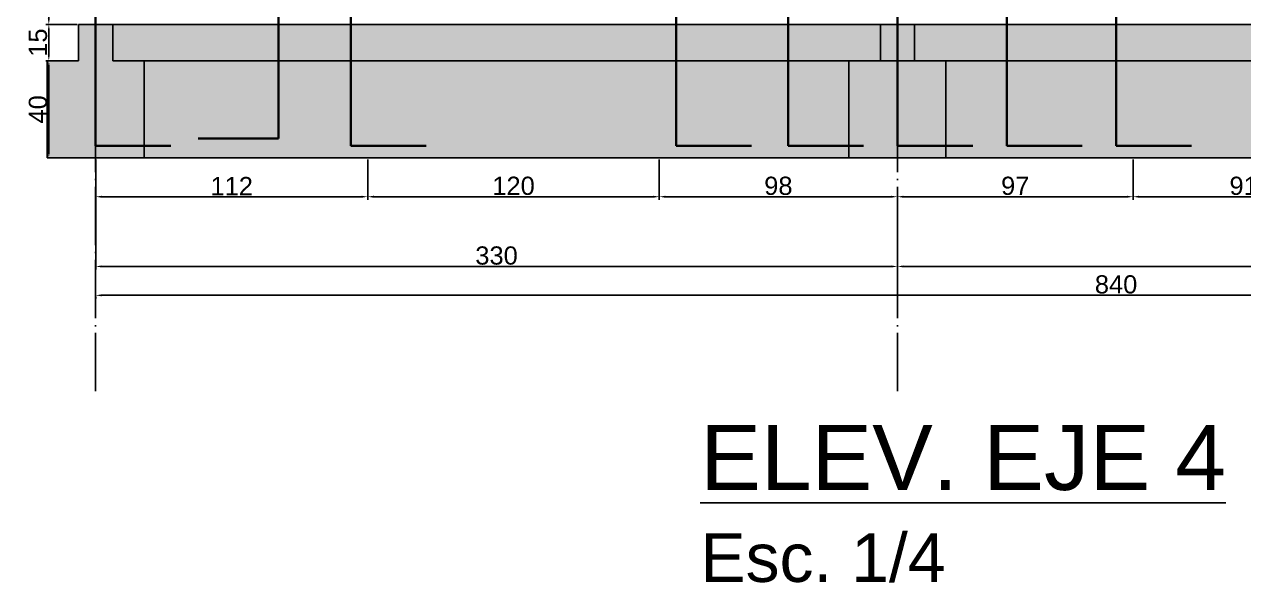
# Model space of a CAD drawing. Header units: centimetres. Extents: x 778 to 15841, y 1585 to 3584.
# Drawn here: x 6682 to 7183, y 2670 to 2900 of the extents above; entities that cross this region are included whole.
import ezdxf

# ---------------------------------------------------------------- set-up
doc = ezdxf.new("R2010")
doc.units = ezdxf.units.CM
doc.linetypes.add('ACAD_ISO04W100', pattern=[30, 24, -3, 0, -3])
doc.layers.get('DEFPOINTS').update_dxf_attribs({"color": 250})
doc.layers.add('armadura vertical', color=6, linetype='Continuous', lineweight=30)
for name, color, linetype in [('Cotas', 80, 'Continuous'), ('EJES', 8, 'Continuous'), ('Fundaciones', 251, 'Continuous'), ('Texto', 7, 'Continuous')]:
    doc.layers.add(name, color=color, linetype=linetype)
doc.styles.get("Standard").update_dxf_attribs({"font": 'arial.ttf'})
doc.dimstyles.new('ISO-25', dxfattribs={"dimtxt": 7.5, "dimasz": 2.5, "dimexe": 1.25, "dimexo": 0.625, "dimtad": 1, "dimtxsty": 'Standard', "dimcen": 2.5, "dimadec": 0, "dimazin": 0, "dimtfac": 1, "dimtmove": 0, "dimatfit": 3, "dimfxl": 1, "dimarcsym": 0})

# ---------------------------------------------------------------- blocks, each defined once
blk = doc.blocks.new('*D90')
at = {"layer": 'Cotas', "color": 0, "lineweight": -2, "transparency": 16777216}
for p, q in [((6702.35, 2994.47), (6690.44, 2994.47)), ((6691.69, 2991.97), (6691.69, 2902.37)), ((6703.35, 2899.87), (6690.44, 2899.87))]:
    blk.add_line(p, q, dxfattribs=at)
at = {"layer": 'Cotas', "color": 0, "transparency": 16777216}
for points in [[(6691.27, 2991.97), (6692.11, 2991.97), (6691.69, 2994.47)], [(6691.27, 2902.37), (6692.11, 2902.37), (6691.69, 2899.87)]]:
    blk.add_solid(points, dxfattribs=at)
at = {"layer": 'DEFPOINTS', "color": 0, "transparency": 16777216}
for p in [(6702.98, 2994.47), (6691.69, 2899.87), (6703.98, 2899.87)]:
    blk.add_point(p, dxfattribs=at)
at = {"layer": 'Cotas', "color": 0, "transparency": 16777216, "insert": (6686.56, 2947.17), "char_height": 7.5, "attachment_point": 5, "rotation": 90}
blk.add_mtext('94,6', dxfattribs=at)
blk = doc.blocks.new('*D92')
at = {"layer": 'Cotas', "color": 0, "lineweight": -2, "transparency": 16777216}
for p, q in [((6710.98, 2844.25), (6710.98, 2827.65)), ((6822.98, 2844.25), (6822.98, 2827.65)), ((6713.48, 2828.9), (6820.48, 2828.9))]:
    blk.add_line(p, q, dxfattribs=at)
at = {"layer": 'Cotas', "color": 0, "transparency": 16777216}
for points in [[(6713.48, 2829.32), (6713.48, 2828.48), (6710.98, 2828.9)], [(6820.48, 2829.32), (6820.48, 2828.48), (6822.98, 2828.9)]]:
    blk.add_solid(points, dxfattribs=at)
at = {"layer": 'DEFPOINTS', "color": 0, "transparency": 16777216}
for p in [(6710.98, 2844.87), (6822.98, 2844.87), (6822.98, 2828.9)]:
    blk.add_point(p, dxfattribs=at)
at = {"layer": 'Cotas', "color": 0, "transparency": 16777216, "insert": (6766.98, 2833.29), "char_height": 7.5, "attachment_point": 5}
blk.add_mtext('112', dxfattribs=at)
blk = doc.blocks.new('*D93')
at = {"layer": 'Cotas', "color": 0, "lineweight": -2, "transparency": 16777216}
for p, q in [((6822.98, 2844.25), (6822.98, 2827.65)), ((6942.98, 2844.25), (6942.98, 2827.65)), ((6825.48, 2828.9), (6940.48, 2828.9))]:
    blk.add_line(p, q, dxfattribs=at)
at = {"layer": 'Cotas', "color": 0, "transparency": 16777216}
for points in [[(6825.48, 2829.32), (6825.48, 2828.48), (6822.98, 2828.9)], [(6940.48, 2829.32), (6940.48, 2828.48), (6942.98, 2828.9)]]:
    blk.add_solid(points, dxfattribs=at)
at = {"layer": 'DEFPOINTS', "color": 0, "transparency": 16777216}
for p in [(6822.98, 2844.87), (6942.98, 2844.87), (6942.98, 2828.9)]:
    blk.add_point(p, dxfattribs=at)
at = {"layer": 'Cotas', "color": 0, "transparency": 16777216, "insert": (6882.98, 2833.35), "char_height": 7.5, "attachment_point": 5}
blk.add_mtext('120', dxfattribs=at)
blk = doc.blocks.new('*D94')
at = {"layer": 'Cotas', "color": 0, "lineweight": -2, "transparency": 16777216}
for p, q in [((6942.98, 2828.28), (6942.98, 2827.65)), ((6945.48, 2828.9), (7038.48, 2828.9)), ((7040.98, 2828.28), (7040.98, 2827.65))]:
    blk.add_line(p, q, dxfattribs=at)
at = {"layer": 'Cotas', "color": 0, "transparency": 16777216}
for points in [[(6945.48, 2829.32), (6945.48, 2828.48), (6942.98, 2828.9)], [(7038.48, 2829.32), (7038.48, 2828.48), (7040.98, 2828.9)]]:
    blk.add_solid(points, dxfattribs=at)
at = {"layer": 'DEFPOINTS', "color": 0, "transparency": 16777216}
for p in [(6942.98, 2828.9), (7040.98, 2828.9), (7040.98, 2828.9)]:
    blk.add_point(p, dxfattribs=at)
at = {"layer": 'Cotas', "color": 0, "transparency": 16777216, "insert": (6991.98, 2833.35), "char_height": 7.5, "attachment_point": 5}
blk.add_mtext('98', dxfattribs=at)
blk = doc.blocks.new('*D95')
at = {"layer": 'Cotas', "color": 0, "lineweight": -2, "transparency": 16777216}
for p, q in [((7137.98, 2844.25), (7137.98, 2827.65)), ((7040.98, 2829.53), (7040.98, 2830.15)), ((7043.48, 2828.9), (7135.48, 2828.9))]:
    blk.add_line(p, q, dxfattribs=at)
at = {"layer": 'Cotas', "color": 0, "transparency": 16777216}
for points in [[(7043.48, 2829.32), (7043.48, 2828.48), (7040.98, 2828.9)], [(7135.48, 2829.32), (7135.48, 2828.48), (7137.98, 2828.9)]]:
    blk.add_solid(points, dxfattribs=at)
at = {"layer": 'DEFPOINTS', "color": 0, "transparency": 16777216}
for p in [(7137.98, 2844.87), (7040.98, 2828.9), (7137.98, 2828.9)]:
    blk.add_point(p, dxfattribs=at)
at = {"layer": 'Cotas', "color": 0, "transparency": 16777216, "insert": (7089.48, 2833.35), "char_height": 7.5, "attachment_point": 5}
blk.add_mtext('97', dxfattribs=at)
blk = doc.blocks.new('*D96')
at = {"layer": 'Cotas', "color": 0, "lineweight": -2, "transparency": 16777216}
for p, q in [((7137.98, 2844.25), (7137.98, 2827.65)), ((7228.98, 2844.25), (7228.98, 2827.65)), ((7140.48, 2828.9), (7226.48, 2828.9))]:
    blk.add_line(p, q, dxfattribs=at)
at = {"layer": 'Cotas', "color": 0, "transparency": 16777216}
for points in [[(7140.48, 2829.32), (7140.48, 2828.48), (7137.98, 2828.9)], [(7226.48, 2829.32), (7226.48, 2828.48), (7228.98, 2828.9)]]:
    blk.add_solid(points, dxfattribs=at)
at = {"layer": 'DEFPOINTS', "color": 0, "transparency": 16777216}
for p in [(7137.98, 2844.87), (7228.98, 2844.87), (7228.98, 2828.9)]:
    blk.add_point(p, dxfattribs=at)
at = {"layer": 'Cotas', "color": 0, "transparency": 16777216, "insert": (7183.48, 2833.35), "char_height": 7.5, "attachment_point": 5}
blk.add_mtext('91', dxfattribs=at)
blk = doc.blocks.new('*D100')
at = {"layer": 'Cotas', "color": 0, "lineweight": -2, "transparency": 16777216}
for p, q in [((6710.98, 2828.28), (6710.98, 2798.93)), ((7040.98, 2828.28), (7040.98, 2798.93)), ((6713.48, 2800.18), (7038.48, 2800.18))]:
    blk.add_line(p, q, dxfattribs=at)
at = {"layer": 'Cotas', "color": 0, "transparency": 16777216}
for points in [[(6713.48, 2800.6), (6713.48, 2799.76), (6710.98, 2800.18)], [(7038.48, 2800.6), (7038.48, 2799.76), (7040.98, 2800.18)]]:
    blk.add_solid(points, dxfattribs=at)
at = {"layer": 'DEFPOINTS', "color": 0, "transparency": 16777216}
for p in [(6710.98, 2828.9), (7040.98, 2828.9), (7040.98, 2800.18)]:
    blk.add_point(p, dxfattribs=at)
at = {"layer": 'Cotas', "color": 0, "transparency": 16777216, "insert": (6875.98, 2804.64), "char_height": 7.5, "attachment_point": 5}
blk.add_mtext('330', dxfattribs=at)
blk = doc.blocks.new('*D101')
at = {"layer": 'Cotas', "color": 0, "lineweight": -2, "transparency": 16777216}
for p, q in [((7040.98, 2799.56), (7040.98, 2798.93)), ((7043.48, 2800.18), (7548.48, 2800.18)), ((7550.98, 2799.56), (7550.98, 2798.93))]:
    blk.add_line(p, q, dxfattribs=at)
at = {"layer": 'Cotas', "color": 0, "transparency": 16777216}
for points in [[(7043.48, 2800.6), (7043.48, 2799.76), (7040.98, 2800.18)], [(7548.48, 2800.6), (7548.48, 2799.76), (7550.98, 2800.18)]]:
    blk.add_solid(points, dxfattribs=at)
at = {"layer": 'DEFPOINTS', "color": 0, "transparency": 16777216}
for p in [(7040.98, 2800.18), (7550.98, 2800.18), (7550.98, 2800.18)]:
    blk.add_point(p, dxfattribs=at)
at = {"layer": 'Cotas', "color": 0, "transparency": 16777216, "insert": (7295.98, 2804.63), "char_height": 7.5, "attachment_point": 5}
blk.add_mtext('510', dxfattribs=at)
blk = doc.blocks.new('*D102')
at = {"layer": 'Cotas', "color": 0, "lineweight": -2, "transparency": 16777216}
for p, q in [((6710.98, 2787.67), (6710.98, 2787.05)), ((6713.48, 2788.3), (7548.48, 2788.3)), ((7550.98, 2787.67), (7550.98, 2787.05))]:
    blk.add_line(p, q, dxfattribs=at)
at = {"layer": 'Cotas', "color": 0, "transparency": 16777216}
for points in [[(6713.48, 2788.71), (6713.48, 2787.88), (6710.98, 2788.3)], [(7548.48, 2788.71), (7548.48, 2787.88), (7550.98, 2788.3)]]:
    blk.add_solid(points, dxfattribs=at)
at = {"layer": 'DEFPOINTS', "color": 0, "transparency": 16777216}
for p in [(6710.98, 2788.3), (7550.98, 2788.3), (7550.98, 2788.3)]:
    blk.add_point(p, dxfattribs=at)
at = {"layer": 'Cotas', "color": 0, "transparency": 16777216, "insert": (7130.98, 2792.75), "char_height": 7.5, "attachment_point": 5}
blk.add_mtext('840', dxfattribs=at)
blk = doc.blocks.new('*D106')
at = {"layer": 'Cotas', "color": 0, "lineweight": -2, "transparency": 16777216}
for p, q in [((6703.35, 2899.87), (6690.44, 2899.87)), ((6691.69, 2897.37), (6691.69, 2887.37)), ((6703.35, 2884.87), (6690.44, 2884.87))]:
    blk.add_line(p, q, dxfattribs=at)
at = {"layer": 'Cotas', "color": 0, "transparency": 16777216}
for points in [[(6691.27, 2897.37), (6692.11, 2897.37), (6691.69, 2899.87)], [(6691.27, 2887.37), (6692.11, 2887.37), (6691.69, 2884.87)]]:
    blk.add_solid(points, dxfattribs=at)
at = {"layer": 'DEFPOINTS', "color": 0, "transparency": 16777216}
for p in [(6703.98, 2899.87), (6691.69, 2884.87), (6703.98, 2884.87)]:
    blk.add_point(p, dxfattribs=at)
at = {"layer": 'Cotas', "color": 0, "transparency": 16777216, "insert": (6687.24, 2892.37), "char_height": 7.5, "attachment_point": 5, "rotation": 90}
blk.add_mtext('15', dxfattribs=at)
blk = doc.blocks.new('*D107')
at = {"layer": 'Cotas', "color": 0, "lineweight": -2, "transparency": 16777216}
for p, q in [((6691.69, 2882.37), (6691.69, 2847.37)), ((6692.31, 2884.87), (6692.94, 2884.87)), ((6691.6, 2844.87), (6692.94, 2844.87))]:
    blk.add_line(p, q, dxfattribs=at)
at = {"layer": 'Cotas', "color": 0, "transparency": 16777216}
for points in [[(6691.27, 2882.37), (6692.11, 2882.37), (6691.69, 2884.87)], [(6691.27, 2847.37), (6692.11, 2847.37), (6691.69, 2844.87)]]:
    blk.add_solid(points, dxfattribs=at)
at = {"layer": 'DEFPOINTS', "color": 0, "transparency": 16777216}
for p in [(6691.69, 2884.87), (6690.98, 2844.87), (6691.69, 2844.87)]:
    blk.add_point(p, dxfattribs=at)
at = {"layer": 'Cotas', "color": 0, "transparency": 16777216, "insert": (6687.24, 2864.87), "char_height": 7.5, "attachment_point": 5, "rotation": 90}
blk.add_mtext('40', dxfattribs=at)

msp = doc.modelspace()

# ---------------------------------------------------------------- hatches: boundary and pattern name
at = {"layer": 'Fundaciones'}
h = msp.add_hatch(dxfattribs=at)
h.set_pattern_fill('AR-CONC', color=256, scale=0.2)
h.set_pattern_definition([(50, (2991.275, 585.853), (36.43693, -3.18782), [3.81, -41.91]), (355, (2991.275, 585.853), (-7.04868, 38.21137), [3.048, -33.52812]), (100.45144, (2994.31, 585.587), (29.38825, 35.02355), [3.238, -35.61805]), (46.1842, (2991.275, 596.013), (54.2158, -8.40847), [5.715, -62.865]), (96.6356, (2995.793, 595.31), (47.4808, 49.4852), [4.857, -53.4271]), (351.1842, (2991.275, 596.01), (47.4808, 49.4852), [4.572, -50.29195]), (21, (2996.355, 593.473), (30.32288, -20.45304), [3.81, -41.91]), (326, (2996.355, 593.473), (12.3604, 36.8376), [3.048, -33.528]), (71.45144, (2998.882, 591.768), (42.68328, 16.38455), [3.238, -35.618]), (37.5, (2991.275, 585.853), (0.61772, 16.911008), [0, -33.1216, 0, -34.036, 0, -33.655]), (7.5, (2991.275, 585.853), (13.36393, 20.036115), [0, -19.4056, 0, -32.3596, 0, -12.827]), (327.5, (2979.947, 585.853), (27.11812, -1.14575), [0, -12.7, 0, -39.624, 0, -52.578]), (317.5, (2974.867, 585.853), (29.62584, 5.0853), [0, -16.51, 0, -26.3144, 0, -37.338])])
h.paths.add_polyline_path([(7530.975, 2884.875), (6730.975, 2884.875), (6730.975, 2844.875), (7530.975, 2844.875)])
h.paths.add_polyline_path([(6730.975, 2884.875), (6717.975, 2884.875), (6717.975, 2899.875), (6703.975, 2899.875), (6703.975, 2884.875), (6690.975, 2884.875), (6690.975, 2844.875), (6710.975, 2844.875), (6730.975, 2844.875)])
h.paths.add_polyline_path([(7570.975, 2884.875), (7557.975, 2884.875), (7557.975, 2899.875), (7543.975, 2899.875), (7543.975, 2884.875), (7530.975, 2884.875), (7530.975, 2844.875), (7522.475, 2844.875), (7570.975, 2844.875)])
h.paths.add_polyline_path([(7543.975, 2899.875), (6717.975, 2899.875), (6717.975, 2884.875), (6730.975, 2884.875), (7500.975, 2884.875), (7543.975, 2884.875)])

# ---------------------------------------------------------------- linework, layer by layer
at = {"layer": 'armadura vertical'}
for p, q in [((6710.975, 2849.875), (6710.975, 3207.875)), ((6786.226, 3206.913), (6786.226, 2852.913)), ((6815.976, 2849.875), (6815.976, 3207.875)), ((6949.976, 2849.875), (6949.976, 3207.875)), ((6995.976, 2849.875), (6995.976, 3207.875)), ((7040.976, 2849.875), (7040.976, 3207.875)), ((7085.976, 2849.875), (7085.976, 3207.875)), ((7130.976, 2849.875), (7130.976, 3207.875)), ((6753.226, 2852.913), (6786.226, 2852.913)), ((6710.975, 2849.875), (6741.975, 2849.875)), ((6815.976, 2849.875), (6846.976, 2849.875)), ((6949.976, 2849.875), (6980.976, 2849.875)), ((6995.976, 2849.875), (7026.976, 2849.875)), ((7040.976, 2849.875), (7071.976, 2849.875)), ((7085.976, 2849.875), (7116.976, 2849.875)), ((7130.976, 2849.875), (7161.976, 2849.875))]:
    msp.add_line(p, q, dxfattribs=at)
at = {"layer": 'EJES', "linetype": 'ACAD_ISO04W100'}
for p, q in [((6710.975, 2748.78), (6710.975, 3238.969)), ((7040.976, 2748.78), (7040.976, 3238.969))]:
    msp.add_line(p, q, dxfattribs=at)
at = {"layer": 'Fundaciones'}
for p, q in [((6703.975, 2884.875), (6703.975, 2899.875)), ((6703.975, 2899.875), (6717.975, 2899.875)), ((6717.975, 2899.875), (6717.975, 2884.875)), ((6717.975, 2899.875), (7543.975, 2899.875)), ((7033.976, 2899.875), (7033.976, 2884.875)), ((7047.976, 2884.875), (7047.976, 2899.875)), ((6690.975, 2884.875), (6690.975, 2844.875)), ((6690.975, 2884.875), (6703.975, 2884.875)), ((6717.975, 2884.875), (6730.975, 2884.875)), ((6730.975, 2844.875), (6730.975, 2884.875)), ((6730.975, 2884.875), (7530.975, 2884.875)), ((7033.976, 2884.875), (7020.976, 2884.875)), ((7020.976, 2884.875), (7020.976, 2844.875)), ((7060.976, 2884.875), (7047.976, 2884.875)), ((7060.976, 2844.875), (7060.976, 2884.875)), ((6690.975, 2844.875), (6710.975, 2844.875)), ((6710.975, 2844.875), (6730.975, 2844.875)), ((6710.975, 2844.875), (7530.975, 2844.875)), ((7020.976, 2844.875), (7060.976, 2844.875))]:
    msp.add_line(p, q, dxfattribs=at)

# ---------------------------------------------------------------- texts
at = {"layer": 'Texto', "insert": (6959.858, 2734.928), "char_height": 26.79303, "attachment_point": 1}
msp.add_mtext_dynamic_manual_height_columns('{\\LELEV. EJE 4\\P\\H0.74646x;\\lEsc. 1/4}', width=381.64331, gutter_width=12.5, heights=[0], dxfattribs=at)

# ---------------------------------------------------------------- dimensions: what is measured, and where the dimension line sits
at = {"layer": 'Cotas'}
for base, p1, p2, picture, middle in [((6691.689, 2899.875), (6702.976, 2994.475), (6703.975, 2899.875), '*D90', (6686.557, 2947.175)), ((6691.689, 2884.875), (6703.975, 2899.875), (6703.975, 2884.875), '*D106', (6687.235, 2892.375)), ((6691.689, 2844.875), (6691.689, 2884.875), (6690.975, 2844.875), '*D107', (6687.235, 2864.875))]:
    dim = msp.add_linear_dim(base=base, p1=p1, p2=p2, angle=90, dimstyle='ISO-25', dxfattribs=at)
    dim.commit()
    dim.dimension.update_dxf_attribs({"geometry": picture, "text_midpoint": middle})
for base, p1, p2, picture, middle in [((6822.976, 2828.901), (6710.975, 2844.875), (6822.976, 2844.875), '*D92', (6766.976, 2833.291)), ((6942.976, 2828.901), (6822.976, 2844.875), (6942.976, 2844.875), '*D93', (6882.976, 2833.355)), ((7137.976, 2828.901), (7040.976, 2828.901), (7137.976, 2844.875), '*D95', (7089.476, 2833.355)), ((7228.976, 2828.901), (7137.976, 2844.875), (7228.976, 2844.875), '*D96', (7183.476, 2833.355)), ((7040.976, 2828.901), (6942.976, 2828.901), (7040.976, 2828.901), '*D94', (6991.976, 2833.355)), ((7040.976, 2800.18), (6710.975, 2828.901), (7040.976, 2828.901), '*D100', (6875.975, 2804.637)), ((7550.976, 2800.18), (7040.976, 2800.18), (7550.976, 2800.18), '*D101', (7295.976, 2804.635)), ((7550.976, 2788.295), (6710.975, 2788.295), (7550.976, 2788.295), '*D102', (7130.976, 2792.749))]:
    dim = msp.add_linear_dim(base=base, p1=p1, p2=p2, dimstyle='ISO-25', dxfattribs=at)
    dim.commit()
    dim.dimension.update_dxf_attribs({"geometry": picture, "text_midpoint": middle})

doc.saveas('drawing.dxf')
